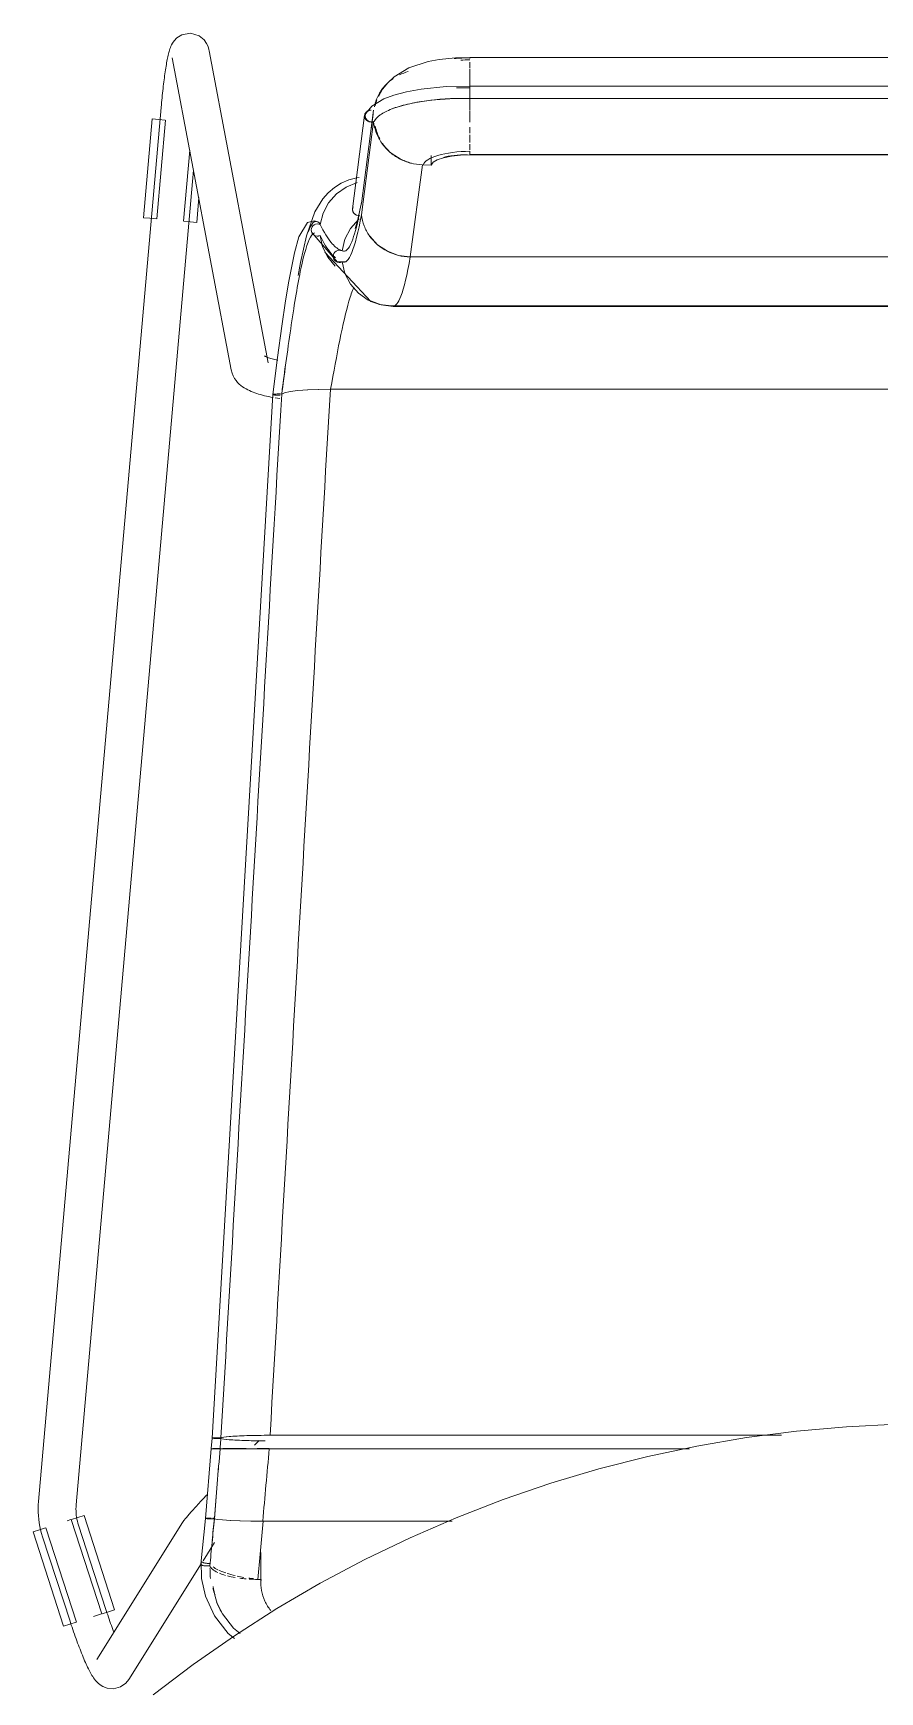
# Model space of a CAD drawing. Header units: millimetres. Extents: x 155927 to 326028, y -36033 to 97293.
# Drawn here: x 227361 to 227630, y 31674 to 32202 of the extents above; entities that cross this region are included whole.
import ezdxf

# ---------------------------------------------------------------- set-up
doc = ezdxf.new("R2010")
doc.units = ezdxf.units.MM
doc.header["$MEASUREMENT"] = 0
doc.layers.add('I-FURN', color=8, linetype='CONTINUOUS', lineweight=9)

msp = doc.modelspace()

# ---------------------------------------------------------------- linework, layer by layer
at = {"layer": 'I-FURN'}
for p, q in [((227404.72, 32198.07), (227404.5, 32197.6)), ((227405.02, 32198.63), (227404.72, 32198.07)), ((227405.5, 32199.34), (227405.02, 32198.63)), ((227406.35, 32200.24), (227405.5, 32199.34)), ((227408.01, 32201.29), (227406.35, 32200.24)), ((227410.77, 32201.77), (227408.01, 32201.29)), ((227413.52, 32200.94), (227410.77, 32201.77)), ((227413.52, 32200.94), (227415.1, 32199.61)), ((227415.1, 32199.61), (227415.84, 32198.53)), ((227415.84, 32198.53), (227416.22, 32197.73)), ((227403.25, 32192.86), (227403.16, 32192.34)), ((227403.35, 32193.35), (227403.25, 32192.86)), ((227403.44, 32193.83), (227403.35, 32193.35)), ((227403.54, 32194.29), (227403.44, 32193.83)), ((227403.64, 32194.73), (227403.54, 32194.29)), ((227403.74, 32195.16), (227403.64, 32194.73)), ((227403.84, 32195.57), (227403.74, 32195.16)), ((227403.95, 32195.97), (227403.84, 32195.57)), ((227404.06, 32196.37), (227403.95, 32195.97)), ((227404.19, 32196.77), (227404.06, 32196.37)), ((227404.33, 32197.17), (227404.19, 32196.77)), ((227404.5, 32197.6), (227404.33, 32197.17)), ((227404.87, 32193.94), (227423.68, 32094.65)), ((227416.22, 32197.73), (227416.43, 32197.11)), ((227416.43, 32197.11), (227416.57, 32196.59)), ((227416.57, 32196.59), (227416.66, 32196.18)), ((227435.47, 32096.89), (227416.66, 32196.18)), ((227480.19, 32190.72), (227486.34, 32192.74)), ((227486.34, 32192.74), (227489.83, 32193.39)), ((227489.83, 32193.39), (227495.04, 32193.91)), ((227495.04, 32193.91), (227499.56, 32193.99)), ((227499.56, 32193.99), (227499.56, 32193.82)), ((227794.41, 32193.99), (227499.56, 32193.99)), ((227499.56, 32193.69), (227499.56, 32193.97)), ((227402.43, 32187.6), (227402.34, 32186.93)), ((227402.52, 32188.25), (227402.43, 32187.6)), ((227402.61, 32188.88), (227402.52, 32188.25)), ((227402.7, 32189.5), (227402.61, 32188.88)), ((227402.79, 32190.1), (227402.7, 32189.5)), ((227402.88, 32190.69), (227402.79, 32190.1)), ((227402.97, 32191.26), (227402.88, 32190.69)), ((227403.06, 32191.81), (227402.97, 32191.26)), ((227403.16, 32192.34), (227403.06, 32191.81)), ((227473.49, 32186.01), (227475.47, 32187.85)), ((227475.47, 32187.85), (227480.19, 32190.72)), ((227499.56, 32190.75), (227499.56, 32192.5)), ((227499.56, 32187.89), (227499.56, 32190.47)), ((227499.56, 32187.73), (227499.56, 32184.71)), ((227499.56, 32184.71), (227499.56, 32187.72)), ((227401.76, 32181.98), (227401.68, 32181.25)), ((227401.84, 32182.72), (227401.76, 32181.98)), ((227401.92, 32183.44), (227401.84, 32182.72)), ((227402, 32184.16), (227401.92, 32183.44)), ((227402.08, 32184.87), (227402, 32184.16)), ((227402.17, 32185.57), (227402.08, 32184.87)), ((227402.25, 32186.26), (227402.17, 32185.57)), ((227402.34, 32186.93), (227402.25, 32186.26)), ((227470.49, 32181.67), (227471.82, 32183.94)), ((227471.82, 32183.94), (227473.49, 32186.01)), ((227472.19, 32180.87), (227475.36, 32182.06)), ((227475.36, 32182.06), (227479.4, 32183.14)), ((227479.4, 32183.14), (227484.11, 32184.01)), ((227484.11, 32184.01), (227492, 32184.81)), ((227492, 32184.81), (227499.56, 32184.95)), ((227794.41, 32184.95), (227499.56, 32184.95)), ((227499.56, 32181), (227499.56, 32184.95)), ((227499.56, 32184.95), (227499.56, 32184.88)), ((227499.56, 32184.88), (227499.56, 32184.69)), ((227499.56, 32184.69), (227499.56, 32184.38)), ((227499.56, 32184.38), (227499.56, 32183.99)), ((227499.56, 32183.99), (227499.56, 32183.54)), ((227499.56, 32183.54), (227499.56, 32183.05)), ((227499.56, 32183.05), (227499.56, 32182.55)), ((227499.56, 32182.55), (227499.56, 32182.07)), ((227499.56, 32182.07), (227499.56, 32181.66)), ((227401.39, 32178.09), (227362.44, 31734.77)), ((227401.4, 32178.25), (227401.39, 32178.09)), ((227401.47, 32179), (227401.4, 32178.25)), ((227401.54, 32179.75), (227401.47, 32179)), ((227401.61, 32180.5), (227401.54, 32179.75)), ((227401.68, 32181.25), (227401.61, 32180.5)), ((227465.1, 32147.55), (227468.95, 32177.24)), ((227466.47, 32176.18), (227468.36, 32178.57)), ((227468.36, 32178.57), (227472.19, 32180.87)), ((227475.4, 32177.92), (227474.89, 32177.73)), ((227478.23, 32178.79), (227475.4, 32177.92)), ((227481.73, 32179.6), (227478.23, 32178.79)), ((227487.16, 32180.43), (227481.73, 32179.6)), ((227493.15, 32180.9), (227487.16, 32180.43)), ((227499.56, 32180.99), (227493.15, 32180.9)), ((227499.56, 32181.66), (227499.56, 32181.33)), ((227499.56, 32181.33), (227499.56, 32181.1)), ((227499.56, 32181.1), (227499.56, 32181)), ((227499.56, 32181.02), (227499.56, 32177.21)), ((227499.56, 32177.21), (227499.56, 32181.02)), ((227499.56, 32180.99), (227794.41, 32180.99)), ((227499.56, 32173.46), (227499.56, 32177.01)), ((227395.81, 32143.08), (227398.57, 32174.49)), ((227398.57, 32174.49), (227400.62, 32174.31)), ((227400.04, 32142.7), (227402.8, 32174.11)), ((227400.62, 32174.31), (227402.68, 32174.13)), ((227462.26, 32145.91), (227466.11, 32175.68)), ((227465.09, 32144), (227468.93, 32173.7)), ((227468.18, 32171.27), (227468.8, 32176.05)), ((227499.56, 32169.99), (227499.56, 32171.83)), ((227499.56, 32167), (227499.56, 32169.47)), ((227499.56, 32166.48), (227499.56, 32165.13)), ((227410.48, 32164.57), (227408.49, 32141.96)), ((227487.21, 32162.84), (227487.21, 32159.83)), ((227487.21, 32162.84), (227487.21, 32159.85)), ((227487.85, 32160.69), (227489.2, 32161.48)), ((227489.2, 32161.48), (227491.18, 32162.15)), ((227491.18, 32162.15), (227493.67, 32162.66)), ((227493.67, 32162.66), (227496.53, 32162.98)), ((227496.53, 32162.98), (227499.56, 32163.09)), ((227499.56, 32164.68), (227499.56, 32165.16)), ((227794.41, 32163.15), (227499.56, 32163.15)), ((227499.56, 32163.09), (227794.41, 32163.09)), ((227374.39, 31733.72), (227411.69, 32158.22)), ((227463.57, 32155.76), (227461.06, 32155.1)), ((227464.4, 32155.84), (227463.57, 32155.76)), ((227480.63, 32130.62), (227484.49, 32159.9)), ((227484.49, 32159.9), (227487.21, 32159.83)), ((227487.21, 32159.83), (227487.85, 32160.69)), ((227454.52, 32151.01), (227452.78, 32149.05)), ((227456.5, 32152.69), (227454.52, 32151.01)), ((227457.11, 32150.67), (227454.63, 32147.84)), ((227458.69, 32154.07), (227456.5, 32152.69)), ((227460.19, 32152.84), (227457.11, 32150.67)), ((227461.06, 32155.1), (227458.69, 32154.07)), ((227463.71, 32154.24), (227460.19, 32152.84)), ((227412.72, 32141.59), (227413.42, 32149.48)), ((227452.78, 32149.05), (227450.28, 32144.93)), ((227454.63, 32147.84), (227452.89, 32144.52)), ((227462.31, 32146.14), (227462.24, 32145.67)), ((227462.24, 32145.67), (227462.31, 32145.2)), ((227462.49, 32146.58), (227462.31, 32146.14)), ((227462.31, 32145.2), (227462.5, 32144.76)), ((227463.85, 32142.04), (227465.23, 32148.33)), ((227397.86, 32142.9), (227395.81, 32143.08)), ((227399.92, 32142.71), (227397.86, 32142.9)), ((227410.68, 32141.77), (227408.62, 32141.95)), ((227412.72, 32141.59), (227410.68, 32141.77)), ((227445.21, 32136.94), (227447.98, 32141.58)), ((227450.28, 32144.93), (227447.61, 32137.31)), ((227447.98, 32141.58), (227450.17, 32142.11)), ((227449.38, 32140.13), (227449.18, 32139.67)), ((227449.19, 32139.67), (227449.38, 32140.13)), ((227449.38, 32140.13), (227449.68, 32140.52)), ((227449.68, 32140.52), (227449.38, 32140.13)), ((227449.68, 32140.52), (227450.07, 32140.83)), ((227450.07, 32140.83), (227449.68, 32140.52)), ((227450.07, 32140.83), (227450.52, 32141.02)), ((227450.52, 32141.02), (227450.07, 32140.83)), ((227450.17, 32142.11), (227451.08, 32141.81)), ((227450.52, 32141.02), (227451.02, 32141.1)), ((227451.02, 32141.1), (227450.52, 32141.02)), ((227451.02, 32141.1), (227451.52, 32141.05)), ((227451.52, 32141.06), (227451.02, 32141.1)), ((227451.99, 32140.89), (227451.52, 32141.06)), ((227451.52, 32141.05), (227451.99, 32140.89)), ((227452.89, 32144.52), (227451.99, 32140.89)), ((227464.1, 32142.51), (227461.59, 32139.63)), ((227462.5, 32144.76), (227462.79, 32144.38)), ((227462.79, 32144.38), (227463.17, 32144.08)), ((227463.1, 32139.6), (227463.85, 32142.04)), ((227463.17, 32144.08), (227463.63, 32143.89)), ((227463.63, 32143.89), (227464.12, 32143.81)), ((227464.38, 32142.75), (227464.1, 32142.51)), ((227464.12, 32143.81), (227464.61, 32143.84)), ((227443.8, 32131.94), (227445.21, 32136.94)), ((227447.61, 32137.31), (227445.71, 32128.79)), ((227449.11, 32139.19), (227449.19, 32139.67)), ((227449.18, 32139.67), (227449.11, 32139.19)), ((227449.17, 32138.7), (227449.11, 32139.19)), ((227449.11, 32139.19), (227449.17, 32138.7)), ((227449.35, 32138.24), (227449.17, 32138.7)), ((227449.17, 32138.7), (227449.35, 32138.24)), ((227449.31, 32138.33), (227457.43, 32128.91)), ((227449.46, 32138.06), (227449.34, 32138.28)), ((227449.64, 32137.84), (227449.35, 32138.24)), ((227449.35, 32138.24), (227449.64, 32137.84)), ((227450.02, 32137.52), (227449.64, 32137.84)), ((227449.64, 32137.84), (227450.02, 32137.52)), ((227450.47, 32137.32), (227450.02, 32137.52)), ((227450.02, 32137.52), (227450.47, 32137.31)), ((227450.96, 32137.23), (227450.47, 32137.32)), ((227450.47, 32137.31), (227450.96, 32137.22)), ((227451.46, 32137.26), (227450.96, 32137.23)), ((227450.96, 32137.22), (227451.46, 32137.25)), ((227451.94, 32137.41), (227451.46, 32137.26)), ((227451.46, 32137.25), (227451.94, 32137.4)), ((227452.73, 32133.79), (227451.94, 32137.41)), ((227451.94, 32137.4), (227452.72, 32133.79)), ((227459.84, 32136.24), (227458.94, 32132.52)), ((227461.59, 32139.63), (227459.84, 32136.24)), ((227467.72, 32137.24), (227470.2, 32134.49)), ((227470.2, 32134.49), (227473.32, 32132.42)), ((227442, 32122.93), (227443.8, 32131.94)), ((227452.72, 32133.79), (227454.36, 32130.47)), ((227454.37, 32130.47), (227452.73, 32133.79)), ((227453.42, 32132.14), (227468.02, 32116.44)), ((227454.36, 32130.47), (227456.76, 32127.63)), ((227456.76, 32127.63), (227454.37, 32130.47)), ((227456.17, 32131.26), (227456.1, 32130.77)), ((227456.1, 32130.77), (227456.17, 32130.28)), ((227456.11, 32130.77), (227456.17, 32131.26)), ((227456.17, 32130.28), (227456.11, 32130.77)), ((227456.17, 32131.26), (227456.36, 32131.72)), ((227456.36, 32131.72), (227456.17, 32131.26)), ((227456.36, 32129.82), (227456.17, 32130.28)), ((227456.17, 32130.28), (227456.36, 32129.82)), ((227456.36, 32131.72), (227456.66, 32132.12)), ((227456.65, 32132.12), (227456.36, 32131.72)), ((227456.66, 32129.42), (227456.36, 32129.82)), ((227456.36, 32129.82), (227456.65, 32129.41)), ((227457.03, 32132.44), (227456.65, 32132.12)), ((227456.65, 32129.41), (227457.03, 32129.1)), ((227456.66, 32132.12), (227457.04, 32132.44)), ((227457.04, 32129.1), (227456.66, 32129.42)), ((227457.49, 32132.64), (227457.03, 32132.44)), ((227457.04, 32132.44), (227457.49, 32132.64)), ((227457.49, 32132.64), (227457.98, 32132.72)), ((227457.98, 32132.72), (227457.49, 32132.64)), ((227457.98, 32132.72), (227458.48, 32132.68)), ((227458.47, 32132.68), (227457.98, 32132.72)), ((227458.27, 32132.81), (227458.7, 32132.62)), ((227458.94, 32132.52), (227458.47, 32132.68)), ((227458.48, 32132.68), (227458.95, 32132.52)), ((227473.32, 32132.42), (227476.86, 32131.1)), ((227476.86, 32131.1), (227480.63, 32130.62)), ((227813.34, 32130.62), (227480.63, 32130.62)), ((227480.63, 32130.62), (227813.34, 32130.62)), ((227445.71, 32128.79), (227444.98, 32124.72)), ((227457.03, 32129.1), (227457.49, 32128.9)), ((227457.49, 32128.9), (227457.04, 32129.1)), ((227457.13, 32129.05), (227460.01, 32129)), ((227457.98, 32128.82), (227457.49, 32128.9)), ((227457.49, 32128.9), (227457.98, 32128.81)), ((227458.48, 32128.86), (227457.98, 32128.82)), ((227457.98, 32128.81), (227458.47, 32128.85)), ((227458.47, 32128.85), (227458.94, 32129.01)), ((227458.95, 32129.02), (227458.48, 32128.86)), ((227458.94, 32129.01), (227459.84, 32125.3)), ((227461.6, 32121.91), (227459.84, 32125.3)), ((227459.84, 32125.3), (227461.59, 32121.91)), ((227440.97, 32116.61), (227442, 32122.93)), ((227461.59, 32121.91), (227464.1, 32119.03)), ((227464.1, 32119.04), (227461.6, 32121.91)), ((227467.24, 32116.87), (227464.1, 32119.04)), ((227464.1, 32119.03), (227467.23, 32116.86)), ((227439.78, 32108.59), (227440.97, 32116.61)), ((227466.92, 32117.04), (227471.39, 32115.31)), ((227467.23, 32116.86), (227470.8, 32115.5)), ((227470.81, 32115.5), (227467.24, 32116.87)), ((227468.02, 32116.44), (227469.95, 32115.74)), ((227470.8, 32115.5), (227474.6, 32115.02)), ((227474.6, 32115.03), (227470.81, 32115.5)), ((227471.39, 32115.31), (227475.13, 32114.87)), ((227819.38, 32115.02), (227474.6, 32115.02)), ((227474.6, 32115.02), (227819.38, 32115.02)), ((227475.13, 32114.87), (227779.93, 32114.87)), ((227438.43, 32098.66), (227439.78, 32108.59)), ((227434.25, 32099.12), (227434.27, 32099.1)), ((227434.27, 32099.1), (227434.35, 32099.06)), ((227434.35, 32099.06), (227434.44, 32099.01)), ((227434.44, 32099.01), (227434.59, 32098.94)), ((227434.59, 32098.94), (227434.78, 32098.85)), ((227434.78, 32098.85), (227435.01, 32098.75)), ((227435.01, 32098.75), (227435.28, 32098.65)), ((227435.28, 32098.65), (227435.59, 32098.55)), ((227435.59, 32098.55), (227435.92, 32098.44)), ((227435.92, 32098.44), (227436.29, 32098.33)), ((227436.29, 32098.33), (227436.68, 32098.22)), ((227436.68, 32098.22), (227437.1, 32098.12)), ((227436.87, 32086.81), (227438.43, 32098.66)), ((227437.1, 32098.12), (227437.55, 32098.01)), ((227437.55, 32098.01), (227438.02, 32097.91)), ((227438.02, 32097.91), (227438.51, 32097.81)), ((227423.68, 32094.65), (227423.94, 32093.66)), ((227423.94, 32093.66), (227424.3, 32092.77)), ((227424.3, 32092.77), (227424.74, 32091.98)), ((227424.74, 32091.98), (227425.22, 32091.29)), ((227425.22, 32091.29), (227425.73, 32090.69)), ((227425.73, 32090.69), (227426.25, 32090.18)), ((227426.25, 32090.18), (227426.78, 32089.72)), ((227426.78, 32089.72), (227427.32, 32089.32)), ((227427.32, 32089.32), (227427.85, 32088.96)), ((227427.85, 32088.96), (227428.39, 32088.64)), ((227428.39, 32088.64), (227428.93, 32088.35)), ((227428.93, 32088.35), (227429.48, 32088.08)), ((227429.48, 32088.08), (227430.04, 32087.82)), ((227430.04, 32087.82), (227430.61, 32087.59)), ((227430.61, 32087.59), (227431.19, 32087.37)), ((227431.19, 32087.37), (227431.78, 32087.16)), ((227431.78, 32087.16), (227432.39, 32086.97)), ((227438.28, 32087.01), (227437.82, 32086.99)), ((227437.82, 32086.99), (227438.27, 32087.01)), ((227438.27, 32087.01), (227438.77, 32087.02)), ((227438.77, 32087.02), (227438.28, 32087.01)), ((227439.27, 32087.01), (227438.77, 32087.02)), ((227438.77, 32087.02), (227439.27, 32087.01)), ((227439.74, 32086.99), (227439.27, 32087.01)), ((227439.27, 32087.01), (227439.74, 32086.99)), ((227439.74, 32086.99), (227440.64, 32087.39)), ((227440.64, 32087.39), (227439.74, 32086.99)), ((227440.64, 32087.39), (227442.38, 32087.76)), ((227442.39, 32087.76), (227440.64, 32087.39)), ((227442.39, 32087.76), (227444.85, 32088.07)), ((227444.88, 32088.07), (227442.39, 32087.76)), ((227444.88, 32088.07), (227447.94, 32088.31)), ((227447.99, 32088.31), (227444.88, 32088.07)), ((227447.98, 32088.31), (227451.46, 32088.46)), ((227451.52, 32088.46), (227447.99, 32088.31)), ((227451.52, 32088.46), (227455.21, 32088.52)), ((227455.29, 32088.52), (227451.52, 32088.46)), ((227455.21, 32088.52), (227838.69, 32088.52)), ((227838.69, 32088.52), (227455.29, 32088.52)), ((227436.87, 32086.8), (227417.58, 31754.9)), ((227432.39, 32086.97), (227433.01, 32086.79)), ((227433.01, 32086.79), (227433.64, 32086.61)), ((227433.64, 32086.61), (227434.28, 32086.45)), ((227434.28, 32086.45), (227434.93, 32086.3)), ((227434.93, 32086.3), (227435.6, 32086.16)), ((227435.6, 32086.16), (227436.28, 32086.02)), ((227436.28, 32086.02), (227436.98, 32085.9)), ((227436.95, 32086.86), (227436.87, 32086.81)), ((227436.87, 32086.81), (227436.94, 32086.86)), ((227436.87, 32086.81), (227436.94, 32086.75)), ((227436.93, 32086.75), (227436.87, 32086.8)), ((227437.12, 32086.7), (227436.93, 32086.75)), ((227436.94, 32086.86), (227437.14, 32086.91)), ((227436.94, 32086.75), (227437.12, 32086.7)), ((227437.14, 32086.91), (227436.95, 32086.86)), ((227437.12, 32086.7), (227437.41, 32086.66)), ((227437.41, 32086.66), (227437.12, 32086.7)), ((227437.44, 32086.95), (227437.14, 32086.91)), ((227437.14, 32086.91), (227437.43, 32086.95)), ((227437.41, 32086.66), (227437.79, 32086.62)), ((227437.79, 32086.62), (227437.41, 32086.66)), ((227437.43, 32086.95), (227437.82, 32086.99)), ((227437.82, 32086.99), (227437.44, 32086.95)), ((227437.68, 32085.78), (227438.4, 32085.67)), ((227437.79, 32086.62), (227438.24, 32086.6)), ((227438.24, 32086.6), (227437.79, 32086.62)), ((227438.24, 32086.6), (227438.73, 32086.59)), ((227438.73, 32086.59), (227438.24, 32086.6)), ((227438.4, 32085.67), (227439.12, 32085.57)), ((227438.73, 32086.59), (227439.23, 32086.59)), ((227439.23, 32086.59), (227438.73, 32086.59)), ((227417.31, 31751.54), (227417.58, 31754.9)), ((227417.65, 31754.92), (227417.58, 31754.9)), ((227417.58, 31754.9), (227417.65, 31754.87)), ((227417.84, 31754.95), (227417.65, 31754.92)), ((227417.65, 31754.87), (227417.84, 31754.84)), ((227418.13, 31754.97), (227417.84, 31754.95)), ((227417.84, 31754.84), (227418.14, 31754.82)), ((227418.51, 31754.99), (227418.13, 31754.97)), ((227418.14, 31754.82), (227418.52, 31754.8)), ((227418.96, 31755), (227418.51, 31754.99)), ((227418.52, 31754.8), (227418.97, 31754.79)), ((227419.45, 31755.01), (227418.96, 31755)), ((227418.97, 31754.79), (227419.46, 31754.78)), ((227419.95, 31755), (227419.45, 31755.01)), ((227419.46, 31754.78), (227419.96, 31754.79)), ((227420.42, 31755), (227419.95, 31755)), ((227419.96, 31754.79), (227420.43, 31754.8)), ((227421.31, 31755.21), (227420.42, 31755)), ((227420.43, 31754.8), (227421.33, 31754.59)), ((227423.06, 31755.4), (227421.31, 31755.21)), ((227425.56, 31755.56), (227423.06, 31755.4)), ((227428.69, 31755.69), (227425.56, 31755.56)), ((227432.25, 31755.76), (227428.69, 31755.69)), ((227436.04, 31755.79), (227432.25, 31755.76)), ((227598.63, 31755.79), (227436.04, 31755.79)), ((227436.04, 31755.79), (227598.63, 31755.79)), ((227587.53, 31755.04), (227571.76, 31752.35)), ((227603.39, 31757.1), (227587.53, 31755.04)), ((227619.33, 31758.53), (227603.39, 31757.1)), ((227635.31, 31759.32), (227619.33, 31758.53)), ((227417.31, 31751.54), (227415.48, 31729.34)), ((227417.38, 31751.53), (227417.31, 31751.54)), ((227417.31, 31751.54), (227417.38, 31751.54)), ((227417.37, 31751.54), (227417.31, 31751.54)), ((227417.31, 31751.54), (227417.37, 31751.53)), ((227417.56, 31751.53), (227417.85, 31751.53)), ((227417.86, 31751.53), (227417.57, 31751.53)), ((227417.85, 31751.53), (227418.24, 31751.53)), ((227417.86, 31751.54), (227418.25, 31751.54)), ((227418.24, 31751.54), (227417.86, 31751.54)), ((227418.24, 31751.53), (227417.86, 31751.53)), ((227418.69, 31751.54), (227418.24, 31751.54)), ((227418.69, 31751.53), (227418.24, 31751.53)), ((227418.24, 31751.53), (227418.69, 31751.53)), ((227418.25, 31751.54), (227418.7, 31751.54)), ((227419.19, 31751.54), (227418.69, 31751.54)), ((227419.18, 31751.53), (227418.69, 31751.53)), ((227418.69, 31751.53), (227419.18, 31751.53)), ((227418.7, 31751.54), (227419.19, 31751.54)), ((227419.68, 31751.53), (227419.18, 31751.53)), ((227419.18, 31751.53), (227419.68, 31751.53)), ((227419.19, 31751.54), (227419.68, 31751.54)), ((227419.68, 31751.54), (227419.19, 31751.54)), ((227419.68, 31751.54), (227420.15, 31751.54)), ((227420.15, 31751.54), (227419.68, 31751.54)), ((227420.15, 31751.53), (227419.68, 31751.53)), ((227419.68, 31751.53), (227420.15, 31751.53)), ((227421.04, 31751.51), (227420.15, 31751.53)), ((227420.15, 31751.53), (227421.03, 31751.51)), ((227421.03, 31751.51), (227422.78, 31751.5)), ((227422.78, 31751.5), (227421.04, 31751.51)), ((227421.05, 31751.56), (227422.8, 31751.57)), ((227422.8, 31751.57), (227421.05, 31751.56)), ((227421.33, 31754.59), (227423.08, 31754.39)), ((227422.78, 31751.5), (227425.28, 31751.49)), ((227425.28, 31751.49), (227422.79, 31751.5)), ((227422.8, 31751.57), (227425.3, 31751.58)), ((227425.3, 31751.58), (227422.8, 31751.57)), ((227423.08, 31754.39), (227425.57, 31754.23)), ((227425.28, 31751.49), (227428.42, 31751.48)), ((227428.42, 31751.48), (227425.29, 31751.49)), ((227425.3, 31751.58), (227428.43, 31751.59)), ((227428.42, 31751.59), (227425.3, 31751.58)), ((227425.57, 31754.23), (227428.69, 31754.11)), ((227431.98, 31751.48), (227428.42, 31751.48)), ((227428.42, 31751.48), (227431.98, 31751.48)), ((227428.69, 31754.11), (227432.24, 31754.03)), ((227432.55, 31754.15), (227431.08, 31752.62)), ((227431.98, 31751.6), (227435.76, 31751.6)), ((227435.76, 31751.6), (227431.98, 31751.6)), ((227431.98, 31751.48), (227435.77, 31751.47)), ((227435.77, 31751.47), (227431.99, 31751.48)), ((227432.24, 31754.03), (227434.5, 31754.01)), ((227569.41, 31751.47), (227435.77, 31751.47)), ((227435.77, 31751.47), (227569.41, 31751.47)), ((227571.76, 31752.35), (227556.11, 31749.02)), ((227540.6, 31745.08), (227525.27, 31740.52)), ((227556.11, 31749.02), (227540.6, 31745.08)), ((227525.27, 31740.52), (227510.13, 31735.34)), ((227362.36, 31733.63), (227362.33, 31732.49)), ((227362.44, 31734.77), (227362.36, 31733.63)), ((227374.34, 31733.03), (227374.39, 31733.69)), ((227374.39, 31733.69), (227374.39, 31733.72)), ((227412.7, 31733.34), (227413.07, 31733.74)), ((227413.07, 31733.74), (227413.45, 31734.16)), ((227413.45, 31734.16), (227413.84, 31734.58)), ((227413.84, 31734.58), (227414.24, 31735.01)), ((227414.24, 31735.01), (227414.65, 31735.46)), ((227414.65, 31735.46), (227415.08, 31735.91)), ((227415.08, 31735.91), (227415.51, 31736.38)), ((227415.51, 31736.38), (227415.95, 31736.85)), ((227510.13, 31735.34), (227495.21, 31729.57)), ((227362.33, 31732.49), (227362.34, 31731.35)), ((227362.34, 31731.35), (227362.4, 31730.21)), ((227362.4, 31730.21), (227362.51, 31729.07)), ((227362.51, 31729.07), (227362.66, 31727.94)), ((227371.58, 31728.59), (227372.74, 31728.97)), ((227372.84, 31729), (227382.53, 31698.99)), ((227372.95, 31729.04), (227374.93, 31729.67)), ((227374.33, 31732.37), (227374.34, 31733.03)), ((227374.34, 31731.71), (227374.33, 31732.37)), ((227374.37, 31731.05), (227374.34, 31731.71)), ((227374.43, 31730.39), (227374.37, 31731.05)), ((227374.52, 31729.73), (227374.43, 31730.39)), ((227374.64, 31729.08), (227374.52, 31729.73)), ((227374.78, 31728.43), (227374.64, 31729.08)), ((227374.95, 31727.79), (227374.78, 31728.43)), ((227374.93, 31729.67), (227376.88, 31730.3)), ((227386.57, 31700.3), (227376.88, 31730.3)), ((227408.23, 31728.07), (227408.45, 31728.39)), ((227408.45, 31728.39), (227408.63, 31728.65)), ((227408.63, 31728.65), (227408.8, 31728.88)), ((227408.8, 31728.88), (227408.98, 31729.1)), ((227408.98, 31729.1), (227409.16, 31729.32)), ((227409.16, 31729.32), (227409.35, 31729.55)), ((227409.35, 31729.55), (227409.55, 31729.8)), ((227409.55, 31729.8), (227409.76, 31730.05)), ((227409.76, 31730.05), (227409.99, 31730.31)), ((227409.99, 31730.31), (227410.23, 31730.59)), ((227410.23, 31730.59), (227410.49, 31730.89)), ((227410.49, 31730.89), (227410.77, 31731.2)), ((227410.77, 31731.2), (227411.05, 31731.52)), ((227411.05, 31731.52), (227411.35, 31731.86)), ((227411.35, 31731.86), (227411.67, 31732.21)), ((227411.67, 31732.21), (227412, 31732.57)), ((227412, 31732.57), (227412.34, 31732.95)), ((227412.34, 31732.95), (227412.7, 31733.34)), ((227415.48, 31729.34), (227414.06, 31714.84)), ((227415.54, 31729.36), (227415.48, 31729.34)), ((227415.48, 31729.34), (227415.55, 31729.36)), ((227415.55, 31729.31), (227415.48, 31729.34)), ((227415.48, 31729.34), (227415.55, 31729.31)), ((227415.73, 31729.39), (227415.54, 31729.36)), ((227415.55, 31729.36), (227415.74, 31729.39)), ((227415.55, 31729.31), (227415.74, 31729.29)), ((227416.02, 31729.41), (227415.73, 31729.39)), ((227415.74, 31729.39), (227416.03, 31729.41)), ((227415.74, 31729.29), (227416.03, 31729.26)), ((227416.04, 31729.26), (227415.74, 31729.29)), ((227416.41, 31729.42), (227416.02, 31729.41)), ((227416.03, 31729.41), (227416.41, 31729.42)), ((227416.03, 31729.26), (227416.42, 31729.25)), ((227416.42, 31729.25), (227416.04, 31729.26)), ((227416.86, 31729.43), (227416.41, 31729.42)), ((227416.41, 31729.42), (227416.86, 31729.43)), ((227416.42, 31729.25), (227416.87, 31729.24)), ((227416.88, 31729.24), (227416.42, 31729.25)), ((227417.35, 31729.44), (227416.86, 31729.43)), ((227416.86, 31729.43), (227417.35, 31729.44)), ((227416.87, 31729.24), (227417.36, 31729.23)), ((227417.37, 31729.23), (227416.88, 31729.24)), ((227417.36, 31729.23), (227417.86, 31729.24)), ((227417.86, 31729.24), (227417.37, 31729.23)), ((227418.32, 31729.43), (227417.85, 31729.44)), ((227417.85, 31729.44), (227418.32, 31729.43)), ((227417.86, 31729.24), (227418.33, 31729.24)), ((227418.33, 31729.24), (227417.86, 31729.24)), ((227419.22, 31729.05), (227418.33, 31729.24)), ((227418.33, 31729.24), (227419.22, 31729.05)), ((227420.94, 31728.87), (227419.22, 31729.05)), ((227419.22, 31729.05), (227420.96, 31728.87)), ((227423.39, 31728.72), (227420.96, 31728.87)), ((227420.96, 31728.87), (227423.44, 31728.72)), ((227426.47, 31728.61), (227423.43, 31728.72)), ((227423.44, 31728.72), (227426.54, 31728.61)), ((227426.49, 31728.61), (227426.47, 31728.61)), ((227429.97, 31728.53), (227426.53, 31728.61)), ((227426.54, 31728.61), (227429.97, 31728.53)), ((227430.07, 31728.53), (227433.83, 31728.51)), ((227433.71, 31728.51), (227430.07, 31728.53)), ((227433.83, 31728.51), (227493.95, 31728.51)), ((227493.95, 31728.51), (227433.83, 31728.51)), ((227495.21, 31729.57), (227480.53, 31723.2)), ((227360.72, 31725.09), (227362.68, 31725.72)), ((227370.41, 31695.08), (227360.72, 31725.09)), ((227362.66, 31727.94), (227362.85, 31726.81)), ((227362.68, 31725.72), (227364.65, 31726.36)), ((227362.85, 31726.81), (227363.09, 31725.7)), ((227363.09, 31725.7), (227363.38, 31724.59)), ((227363.38, 31724.59), (227363.71, 31723.5)), ((227363.71, 31723.5), (227363.72, 31723.45)), ((227363.72, 31723.45), (227372.44, 31696.64)), ((227374.46, 31696.39), (227364.77, 31726.39)), ((227375.14, 31727.16), (227374.95, 31727.79)), ((227383.85, 31700.35), (227375.14, 31727.16)), ((227408.23, 31728.07), (227380.93, 31684.48)), ((227480.53, 31723.2), (227466.12, 31716.26)), ((227414.73, 31715.85), (227418.4, 31721.7)), ((227433.12, 31718.46), (227433.12, 31708.71)), ((227391.09, 31678.11), (227414.13, 31714.88)), ((227414.27, 31710.28), (227414.18, 31715.74)), ((227466.12, 31716.26), (227452, 31708.74)), ((227415.48, 31704.63), (227414.27, 31710.28)), ((227433.18, 31709.95), (227432.13, 31709.95)), ((227452, 31708.74), (227438.18, 31700.66)), ((227418.38, 31698.32), (227415.48, 31704.63)), ((227420.96, 31699.02), (227419.05, 31702.71)), ((227372.58, 31696.18), (227372.44, 31696.64)), ((227379.95, 31698.16), (227382.43, 31698.96)), ((227384.62, 31699.67), (227382.64, 31699.03)), ((227383.96, 31700.02), (227383.85, 31700.35)), ((227384.18, 31699.33), (227383.96, 31700.02)), ((227384.41, 31698.64), (227384.18, 31699.33)), ((227384.65, 31697.95), (227384.41, 31698.64)), ((227386.57, 31700.3), (227384.62, 31699.67)), ((227384.88, 31697.27), (227384.65, 31697.95)), ((227385.11, 31696.6), (227384.88, 31697.27)), ((227385.35, 31695.93), (227385.11, 31696.6)), ((227422.72, 31692.79), (227418.38, 31698.32)), ((227424.46, 31694.45), (227420.96, 31699.02)), ((227438.18, 31700.66), (227424.71, 31692.04)), ((227372.37, 31695.71), (227370.41, 31695.08)), ((227374.34, 31696.35), (227372.37, 31695.71)), ((227372.83, 31695.44), (227372.58, 31696.18)), ((227373.08, 31694.71), (227372.83, 31695.44)), ((227373.32, 31693.97), (227373.08, 31694.71)), ((227373.58, 31693.24), (227373.32, 31693.97)), ((227373.83, 31692.52), (227373.58, 31693.24)), ((227374.08, 31691.81), (227373.83, 31692.52)), ((227374.34, 31691.1), (227374.08, 31691.81)), ((227385.59, 31695.28), (227385.35, 31695.93)), ((227385.82, 31694.63), (227385.59, 31695.28)), ((227386.06, 31693.99), (227385.82, 31694.63)), ((227386.29, 31693.37), (227386.06, 31693.99)), ((227424.71, 31692.04), (227411.59, 31682.88)), ((227424.77, 31691.14), (227422.72, 31692.79)), ((227426.49, 31692.75), (227424.46, 31694.45)), ((227374.59, 31690.4), (227374.34, 31691.1)), ((227374.85, 31689.71), (227374.59, 31690.4)), ((227375.1, 31689.03), (227374.85, 31689.71)), ((227375.35, 31688.37), (227375.1, 31689.03)), ((227375.61, 31687.72), (227375.35, 31688.37)), ((227375.86, 31687.08), (227375.61, 31687.72)), ((227376.11, 31686.45), (227375.86, 31687.08)), ((227376.36, 31685.84), (227376.11, 31686.45)), ((227376.61, 31685.24), (227376.36, 31685.84)), ((227376.85, 31684.67), (227376.61, 31685.24)), ((227377.09, 31684.1), (227376.85, 31684.67)), ((227377.33, 31683.56), (227377.09, 31684.1)), ((227377.57, 31683.03), (227377.33, 31683.56)), ((227377.81, 31682.52), (227377.57, 31683.03)), ((227378.04, 31682.03), (227377.81, 31682.52)), ((227378.27, 31681.56), (227378.04, 31682.03)), ((227378.5, 31681.1), (227378.27, 31681.56)), ((227378.73, 31680.66), (227378.5, 31681.1)), ((227411.59, 31682.88), (227398.84, 31673.21)), ((227378.96, 31680.23), (227378.73, 31680.66)), ((227379.19, 31679.82), (227378.96, 31680.23)), ((227379.42, 31679.42), (227379.19, 31679.82)), ((227379.67, 31679.03), (227379.42, 31679.42)), ((227379.92, 31678.65), (227379.67, 31679.03)), ((227380.2, 31678.25), (227379.92, 31678.65)), ((227380.51, 31677.85), (227380.2, 31678.25)), ((227380.88, 31677.43), (227380.51, 31677.85)), ((227381.35, 31676.96), (227380.88, 31677.43)), ((227381.97, 31676.44), (227381.35, 31676.96)), ((227382.89, 31675.88), (227381.97, 31676.44)), ((227384.27, 31675.35), (227382.89, 31675.88)), ((227388.47, 31675.77), (227386.24, 31675.18)), ((227390.2, 31676.99), (227388.47, 31675.77)), ((227390.2, 31676.99), (227391.09, 31678.11)), ((227386.24, 31675.18), (227384.27, 31675.35))]:
    msp.add_line(p, q, dxfattribs=at)
for centre, major_axis, ratio, start_param, end_param in [((227499.56, 32189.71), (-12.4, 0), 0.287441, 4.712389, 4.950404), ((227499.56, 32178.24), (0, -15.75), 0.000004, 5.8107, 5.99294), ((227464.2, 32145.67), (-1.96, 0), 0.955139, 5.775592, 8.064923), ((227480.76, 32145.69), (-15.78, 0), 0.955139, 0.112537, 0.354036), ((227480.76, 32145.69), (-15.78, 0), 0.955139, 0.354206, 0.58821), ((227480.76, 32145.69), (-15.78, 0), 0.955139, 0.595876, 1.562553)]:
    msp.add_ellipse(centre, major_axis=major_axis, ratio=ratio, start_param=start_param, end_param=end_param, dxfattribs=at)
for points in [[(227494.59, 32193.68), (227496.17, 32193.83), (227497.85, 32193.91), (227499.56, 32193.9)], [(227479.96, 32189.54), (227479, 32189.29), (227478.07, 32188.94), (227477.18, 32188.51)], [(227495.3, 32184.4), (227496.71, 32184.44), (227498.13, 32184.44), (227499.56, 32184.42)], [(227469.13, 32173.69), (227469.48, 32174.42), (227470.79, 32175.82), (227474.49, 32177.72), (227479.56, 32179.25), (227485.71, 32180.36), (227492.56, 32180.99), (227497.22, 32181.06), (227499.56, 32181.02)], [(227469.41, 32178.65), (227469.57, 32179.31), (227469.77, 32179.96), (227470.01, 32180.59)], [(227468.66, 32173.55), (227468.58, 32173.53), (227468.42, 32173.51), (227468.25, 32173.51), (227468.17, 32173.52)], [(227468.93, 32173.7), (227469.08, 32172.46), (227469.66, 32170.08), (227471.42, 32166.74), (227473.95, 32163.9), (227477.1, 32161.71), (227480.7, 32160.3), (227483.2, 32159.94), (227484.49, 32159.9)], [(227470.91, 32168.19), (227470.22, 32169.45), (227469.81, 32170.81), (227469.48, 32172.19)], [(227484.74, 32159.91), (227485, 32161.03), (227488.38, 32163.19), (227495.77, 32164.16), (227499.56, 32164.22)], [(227498.72, 32163.14), (227495.94, 32163.08), (227492.8, 32162.81), (227491.18, 32162.2)], [(227465.09, 32144), (227464.06, 32138.5), (227462.02, 32130.44), (227459.97, 32128.47), (227458.95, 32129.02)], [(227474.6, 32115.03), (227474.78, 32114.92), (227474.95, 32114.87), (227475.13, 32114.87)], [(227440.91, 32096.16), (227440.53, 32093.13), (227440.14, 32090.07), (227439.75, 32087)], [(227420.42, 31755), (227423.64, 31810.4), (227430.08, 31921.16), (227436.52, 32031.76), (227439.74, 32086.99)], [(227445.62, 31922.28), (227448.82, 31977.74), (227452.01, 32033.16), (227455.21, 32088.52)], [(227436.04, 31755.79), (227439.23, 31811.32), (227442.43, 31866.84), (227445.62, 31922.28)], [(227420.42, 31754.8), (227419.83, 31754.78), (227418.32, 31754.78), (227417.58, 31754.86), (227417.58, 31754.9)], [(227420.42, 31755), (227420.37, 31754.42), (227420.28, 31753.26), (227420.19, 31752.11), (227420.15, 31751.53)], [(227420.42, 31754.8), (227420.38, 31754.25), (227420.29, 31753.17), (227420.2, 31752.09), (227420.15, 31751.54)], [(227418.33, 31729.24), (227418.64, 31732.95), (227419.24, 31740.38), (227419.84, 31747.81), (227420.15, 31751.53)], [(227434.74, 31739.98), (227435.08, 31743.81), (227435.43, 31747.64), (227435.77, 31751.47)], [(227419.53, 31743.99), (227419.56, 31744.4), (227419.6, 31744.81), (227419.63, 31745.22)], [(227418.32, 31729.43), (227418.62, 31733.08), (227418.93, 31736.73), (227419.23, 31740.38)], [(227433.71, 31728.51), (227434.05, 31732.33), (227434.4, 31736.15), (227434.74, 31739.98)], [(227418.33, 31729.24), (227418.09, 31726.72), (227417.61, 31721.68), (227417.13, 31716.73), (227416.89, 31714.29)], [(227418.32, 31729.43), (227418.08, 31727.06), (227417.85, 31724.69), (227417.61, 31722.35)], [(227433.83, 31728.51), (227433.52, 31725.37), (227432.93, 31719.12), (227432.39, 31712.98), (227432.13, 31709.95)], [(227414.24, 31715.59), (227414.28, 31715.55), (227414.41, 31715.45), (227414.7, 31715.32), (227415.09, 31715.2), (227415.54, 31715.11), (227416.04, 31715.04), (227416.53, 31715.01), (227416.85, 31715.01), (227417, 31715.02)], [(227419.44, 31712.12), (227418.75, 31712.45), (227417.6, 31713.15), (227417.04, 31713.9), (227416.89, 31714.29)], [(227416.93, 31713.46), (227416.95, 31712.81), (227416.98, 31712.16), (227417.04, 31711.51)], [(227417.07, 31710.29), (227416.99, 31711.11), (227416.97, 31711.93), (227416.98, 31712.76)], [(227417.91, 31713.93), (227418.31, 31713.61), (227418.83, 31713.29), (227419.48, 31712.98)], [(227419.72, 31712.86), (227420.36, 31712.57), (227421.1, 31712.29), (227421.92, 31712.03)], [(227421.87, 31711.24), (227421.14, 31711.44), (227420.51, 31711.68), (227419.91, 31711.92)], [(227422.35, 31711.87), (227423.15, 31711.62), (227424.03, 31711.39), (227424.94, 31711.17)], [(227424.92, 31710.56), (227424.08, 31710.7), (227423.28, 31710.86), (227422.54, 31711.05)], [(227425.6, 31711.02), (227426.27, 31710.88), (227426.95, 31710.74), (227427.65, 31710.61)], [(227428.41, 31710.12), (227427.75, 31710.18), (227427.09, 31710.25), (227426.45, 31710.33)], [(227429.29, 31710.37), (227429.76, 31710.3), (227430.24, 31710.25), (227430.72, 31710.2)], [(227432.13, 31709.95), (227431.18, 31709.96), (227430.25, 31710), (227429.34, 31710.05)], [(227433.13, 31708.44), (227433.12, 31708.94), (227433.13, 31709.45), (227433.18, 31709.95)], [(227417.86, 31707.04), (227418.06, 31706.32), (227418.3, 31705.6), (227418.56, 31704.89)]]:
    msp.add_open_spline(points, degree=3, dxfattribs=at)
for points, knots in [([(227475.21, 32187.37), (227474.81, 32187.1), (227473.44, 32186.06), (227471.44, 32183.89), (227469.83, 32181.04), (227469.36, 32179.1), (227469.19, 32178.34)], [0.434972, 0.434972, 0.434972, 0.434972, 0.5, 0.6666667, 0.8333333, 0.9407177, 0.9407177, 0.9407177, 0.9407177]), ([(227468.08, 32177.28), (227467.93, 32177.29), (227467.71, 32177.27), (227467.42, 32177.2), (227467.15, 32177.11), (227466.83, 32176.92), (227466.51, 32176.63), (227466.28, 32176.28), (227466.15, 32175.92), (227466.1, 32175.62), (227466.09, 32175.34), (227466.13, 32175.08), (227466.2, 32174.83), (227466.31, 32174.57), (227466.51, 32174.26), (227466.83, 32173.94), (227467.23, 32173.7), (227467.58, 32173.59), (227467.95, 32173.51), (227468.4, 32173.52), (227468.75, 32173.62), (227468.93, 32173.7)], [0.1111111, 0.1111111, 0.1111111, 0.1111111, 0.1666667, 0.1944444, 0.2222222, 0.2777778, 0.3333333, 0.3888889, 0.4444444, 0.4791667, 0.5138889, 0.5486111, 0.5833333, 0.6180556, 0.6527778, 0.7222222, 0.7916667, 0.8263889, 0.8611111, 0.9305556, 1, 1, 1, 1]), ([(227467.68, 32173.61), (227467.56, 32173.65), (227467.33, 32173.75), (227466.92, 32174.03), (227466.46, 32174.57), (227466.21, 32175.44), (227466.44, 32176.22), (227466.83, 32176.74), (227467.21, 32177.03), (227467.67, 32177.22), (227468, 32177.26), (227468.17, 32177.27)], [-0.8125, -0.8125, -0.8125, -0.8125, -0.765625, -0.71875, -0.625, -0.5, -0.375, -0.3125, -0.25, -0.1875, -0.125, -0.125, -0.125, -0.125]), ([(227480.96, 32160.45), (227479.72, 32160.78), (227476.2, 32162.2), (227472.9, 32164.67), (227471.76, 32166.82)], [-0.8333333, -0.8333333, -0.8333333, -0.8333333, -0.6666667, -0.3333333, -0.3333333, -0.3333333, -0.3333333]), ([(227451.99, 32140.89), (227450.96, 32142.45), (227449.68, 32142.22), (227448.4, 32139.19), (227448.14, 32138.47)], [0, 0, 0, 0, 0.25, 0.3133981, 0.3133981, 0.3133981, 0.3133981]), ([(227458.27, 32132.81), (227457.33, 32133.27), (227455.24, 32135.06), (227453.15, 32138.49), (227451.99, 32140.89)], [0.0974621, 0.0974621, 0.0974621, 0.0974621, 0.5, 1, 1, 1, 1]), ([(227464.39, 32143.91), (227463.6, 32140.19), (227461.78, 32133.71), (227459.97, 32131.98), (227458.95, 32132.52)], [0.1122148, 0.1122148, 0.1122148, 0.1122148, 0.5, 1, 1, 1, 1]), ([(227450.11, 32138.29), (227449.7, 32138.09), (227448.28, 32136.49), (227445.84, 32128.19), (227442.79, 32109.76), (227440.76, 32094.54), (227439.74, 32086.99)], [0.1500588, 0.1500588, 0.1500588, 0.1500588, 0.25, 0.5, 0.75, 1, 1, 1, 1]), ([(227456.82, 32130.28), (227456.36, 32130.67), (227454.73, 32132.34), (227453.1, 32135), (227451.94, 32137.41)], [0.303693, 0.303693, 0.303693, 0.303693, 0.5, 1, 1, 1, 1]), ([(227475.13, 32114.87), (227475.96, 32114.87), (227477.79, 32117.25), (227479.63, 32124.9), (227480.63, 32130.62)], [0.0892846, 0.0892846, 0.0892846, 0.0892846, 0.5, 1, 1, 1, 1]), ([(227455.29, 32088.52), (227456.26, 32093.91), (227458.21, 32104.69), (227460.64, 32115.4), (227462.1, 32119.65), (227462.59, 32120.8)], [0, 0, 0, 0, 0.25, 0.5, 0.625, 0.625, 0.625, 0.625]), ([(227417.58, 31754.9), (227417.58, 31754.91), (227417.72, 31754.94), (227418.11, 31754.97), (227418.49, 31754.99), (227418.95, 31755), (227419.45, 31755.01), (227419.95, 31755.01), (227420.27, 31755), (227420.42, 31755)], [-0.498493, -0.498493, -0.498493, -0.498493, -0.375, -0.3125, -0.25, -0.1875, -0.125, -0.0625, 0, 0, 0, 0]), ([(227420.42, 31755), (227420.69, 31755.14), (227422.08, 31755.35), (227425.44, 31755.57), (227428.61, 31755.69), (227432.21, 31755.77), (227434.76, 31755.79), (227436.04, 31755.79)], [-1, -1, -1, -1, -0.666667, -0.5, -0.333333, -0.166667, 0, 0, 0, 0]), ([(227434.5, 31754.01), (227432.47, 31754.02), (227429.25, 31754.08), (227425.46, 31754.22), (227422.11, 31754.44), (227420.71, 31754.65), (227420.42, 31754.8)], [-0.9335619, -0.9335619, -0.9335619, -0.9335619, -0.6666667, -0.5, -0.3333333, 0, 0, 0, 0]), ([(227416.89, 31714.29), (227416.75, 31714.27), (227416.47, 31714.24), (227416.04, 31714.22), (227415.67, 31714.23), (227415.38, 31714.26), (227415.11, 31714.29), (227414.86, 31714.34), (227414.63, 31714.4), (227414.44, 31714.47), (227414.24, 31714.56), (227414.14, 31714.65), (227414.11, 31714.7)], [0, 0, 0, 0, 0.0555556, 0.1111111, 0.1666667, 0.1944444, 0.2222222, 0.2777778, 0.3055556, 0.3333333, 0.3888889, 0.4444444, 0.4444444, 0.4444444, 0.4444444]), ([(227420.96, 31699.05), (227420.45, 31699.87), (227418.87, 31702.59), (227418.27, 31705.57), (227417.99, 31707.68)], [-0.4024189, -0.4024189, -0.4024189, -0.4024189, -0.3333333, -0.1789981, -0.1789981, -0.1789981, -0.1789981]), ([(227436.29, 31700.06), (227435.52, 31700.97), (227433.59, 31703.97), (227432.96, 31707.57), (227433.18, 31709.95)], [0.5, 0.5, 0.5, 0.5, 0.6666667, 1, 1, 1, 1])]:
    msp.add_open_spline(points, degree=3, knots=knots, dxfattribs=at)

doc.saveas('drawing.dxf')
